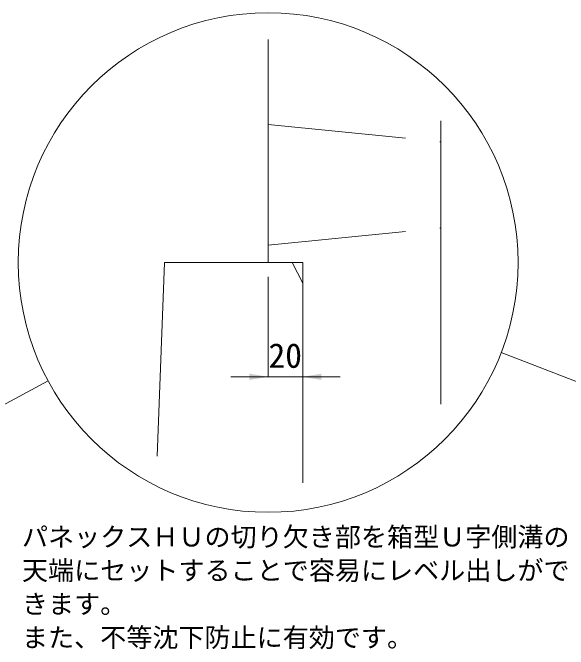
# Model space of a CAD drawing. Units: millimetres at full size; some dimension numbers follow another scale. Extents: x -1501 to 45572, y 2928 to 12418.
# Drawn here: x 1431 to 2396, y 8393 to 9500 of the extents above; entities that cross this region are included whole.
import ezdxf
from ezdxf.enums import TextEntityAlignment as Align

# ---------------------------------------------------------------- set-up
doc = ezdxf.new("R2010")
doc.units = ezdxf.units.MM
doc.header["$LTSCALE"] = 40
doc.linetypes.add('DASHED', pattern=[7.5, 6, -1.5])
for name, color, linetype, lineweight in [('0_2', 7, 'Continuous', 9), ('寸法線', 7, 'Continuous', 9), ('本体', 2, 'Continuous', 20)]:
    doc.layers.add(name, color=color, linetype=linetype, lineweight=lineweight)
doc.styles.add('ＭＳ ゴシック', font='')
doc.styles.get('ＭＳ ゴシック').set_extended_font_data('MS Gothic')

# ---------------------------------------------------------------- blocks, each defined once
blk = doc.blocks.new('filled_arrow')
at = {"color": 0, "linetype": 'Continuous', "lineweight": -2}
blk.add_solid([(7.5, 1.25), (0, 0), (7.5, -1.25)], dxfattribs=at)

msp = doc.modelspace()

# ---------------------------------------------------------------- linework, layer by layer
at = {"layer": '0_2'}
msp.add_circle((1874.65, 9065.23), 434.36, dxfattribs=at)
at = {"layer": '寸法線'}
for p, q in [((1874.65, 9040.23), (1874.65, 8866.49)), ((1934.65, 9040.23), (1934.65, 8866.49)), ((2279.79, 8908.62), (2598, 8785.62)), ((1809.65, 8866.49), (1999.65, 8866.49)), ((1263.11, 8736.29), (1492.12, 8859.47))]:
    msp.add_line(p, q, dxfattribs=at)
at = {"layer": '本体'}
for p, q in [((1874.65, 9453.25), (1874.65, 9065.23)), ((2174.65, 9311.32), (2174.65, 8819.15)), ((1694.65, 9065.23), (1681.7, 8728.59)), ((1694.65, 9065.23), (1916.65, 9065.23)), ((1934.65, 9065.23), (1874.65, 9065.23)), ((1934.65, 9029.23), (1916.65, 9065.23)), ((1934.65, 9065.23), (1934.65, 8681.88))]:
    msp.add_line(p, q, dxfattribs=at)
at = {"layer": '本体', "linetype": 'DASHED', "lineweight": 9}
for p, q in [((1874.65, 9305.23), (2174.65, 9275.23)), ((1874.65, 9095.23), (2174.65, 9125.23))]:
    msp.add_line(p, q, dxfattribs=at)

# ---------------------------------------------------------------- block references
at = {"layer": '寸法線', "xscale": 4.33, "yscale": 4.33, "rotation": 180}
msp.add_blockref('filled_arrow', (1874.65, 8866.49), dxfattribs=at)
at = {"layer": '寸法線', "xscale": 4.33, "yscale": 4.33}
msp.add_blockref('filled_arrow', (1934.65, 8866.49), dxfattribs=at)

# ---------------------------------------------------------------- texts
at = {"layer": '0_2', "style": 'ＭＳ ゴシック'}
for s, p in [('パネックスＨＵの切り欠き部を箱型Ｕ字側溝の', (1446.7, 8604.75)), ('天端にセットすることで容易にレベル出しがで', (1446.7, 8546.42)), ('きます。', (1446.7, 8488.09)), ('また、不等沈下防止に有効です。', (1446.7, 8429.75))]:
    msp.add_text(s, height=33.23, dxfattribs=at).set_placement(p, align=Align.TOP_LEFT)
at = {"layer": '寸法線', "style": 'ＭＳ ゴシック'}
msp.add_text('20', height=42.72, dxfattribs=at).set_placement((1904.37, 8903.5), align=Align.MIDDLE_CENTER)

doc.saveas('drawing.dxf')
